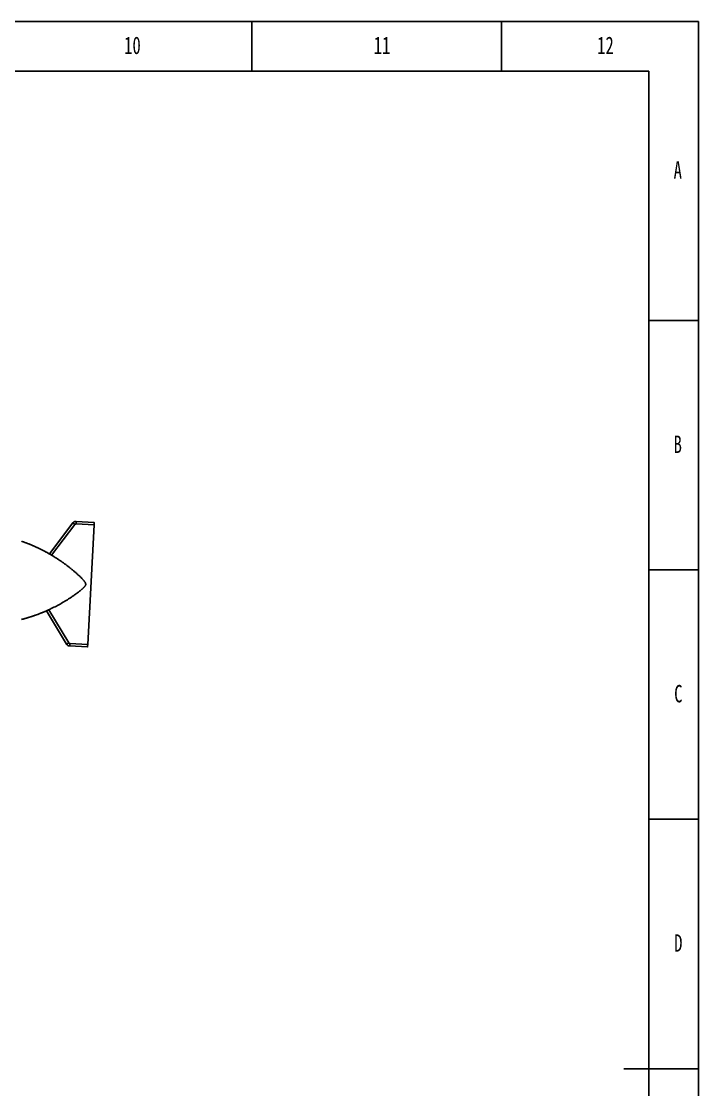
# Model space of a CAD drawing. Header units: millimetres. Extents: x 0 to 594, y 0 to 420.
# Drawn here: x 458.3 to 594, y 205.8 to 420 of the extents above; entities that cross this region are included whole.
import ezdxf

# ---------------------------------------------------------------- set-up
doc = ezdxf.new("R2010")
doc.units = ezdxf.units.MM
doc.layers.add('10', color=7, linetype='Continuous')
doc.layers.add('5', color=7, linetype='Continuous')
doc.styles.add('SLDTEXTSTYLE3', font='TXT', dxfattribs={"width": 0.7})

msp = doc.modelspace()

# ---------------------------------------------------------------- linework, layer by layer
at = {"color": 7, "linetype": 'Continuous', "lineweight": 25}
for p, q in [((468.67, 319.44), (463.95, 313.23)), ((463.95, 313.22), (468.67, 319.44)), ((468.67, 319.44), (468.67, 319.44)), ((472.89, 319.04), (469.29, 319.23)), ((472.9, 319.54), (469.3, 319.73)), ((469.3, 319.73), (469.3, 319.73)), ((469.08, 319.13), (464.39, 312.96)), ((471.64, 295.08), (472.89, 319.04)), ((463.35, 301.8), (467.39, 295.13)), ((467.39, 295.13), (463.35, 301.8)), ((463.82, 302.02), (467.84, 295.39)), ((467.39, 295.13), (467.39, 295.13)), ((467.99, 294.77), (471.59, 294.58)), ((471.59, 294.58), (467.99, 294.77)), ((467.99, 294.77), (467.99, 294.77)), ((468.04, 295.27), (471.64, 295.08)), ((471.59, 294.58), (471.59, 294.58))]:
    msp.add_line(p, q, dxfattribs=at)
at = {"color": 7, "linetype": 'Continuous', "lineweight": 25, "flags": 128}
for points in [[(468.67, 319.44), (468.67, 319.44), (468.67, 319.43), (468.68, 319.43), (468.68, 319.43), (468.69, 319.42), (468.7, 319.42), (468.71, 319.41), (468.72, 319.4), (468.73, 319.39), (468.75, 319.38), (468.76, 319.37), (468.78, 319.36), (468.8, 319.35), (468.81, 319.33), (468.83, 319.32), (468.85, 319.31), (468.87, 319.29), (468.89, 319.27), (468.92, 319.26), (468.94, 319.24), (468.96, 319.22), (468.99, 319.21), (469.01, 319.19), (469.03, 319.17), (469.06, 319.15), (469.08, 319.13)], [(469.3, 319.73), (469.3, 319.73), (469.3, 319.73), (469.31, 319.72), (469.31, 319.72), (469.31, 319.71), (469.31, 319.7), (469.31, 319.69), (469.31, 319.67), (469.31, 319.66), (469.31, 319.64), (469.31, 319.63), (469.31, 319.61), (469.31, 319.59), (469.31, 319.56), (469.31, 319.54), (469.31, 319.52), (469.3, 319.49), (469.3, 319.46), (469.3, 319.44), (469.3, 319.41), (469.3, 319.38), (469.3, 319.35), (469.3, 319.32), (469.3, 319.29), (469.3, 319.26), (469.29, 319.23)], [(472.9, 319.54), (472.9, 319.54), (472.9, 319.54), (472.9, 319.54), (472.9, 319.53), (472.91, 319.52), (472.91, 319.51), (472.91, 319.5), (472.91, 319.49), (472.91, 319.47), (472.91, 319.45), (472.91, 319.44), (472.91, 319.42), (472.91, 319.4), (472.91, 319.38), (472.9, 319.35), (472.9, 319.33), (472.9, 319.3), (472.9, 319.28), (472.9, 319.25), (472.9, 319.22), (472.9, 319.19), (472.9, 319.16), (472.9, 319.13), (472.9, 319.1), (472.89, 319.07), (472.89, 319.04)], [(467.39, 295.13), (467.39, 295.13), (467.4, 295.13), (467.4, 295.13), (467.41, 295.13), (467.42, 295.14), (467.43, 295.14), (467.44, 295.15), (467.45, 295.16), (467.46, 295.16), (467.48, 295.17), (467.49, 295.18), (467.51, 295.19), (467.53, 295.2), (467.55, 295.21), (467.57, 295.23), (467.59, 295.24), (467.61, 295.25), (467.64, 295.27), (467.66, 295.28), (467.69, 295.29), (467.71, 295.31), (467.74, 295.32), (467.76, 295.34), (467.79, 295.35), (467.81, 295.37), (467.84, 295.39)], [(467.99, 294.77), (468, 294.77), (468, 294.77), (468, 294.77), (468, 294.78), (468, 294.79), (468, 294.8), (468, 294.81), (468.01, 294.82), (468.01, 294.84), (468.01, 294.85), (468.01, 294.87), (468.01, 294.89), (468.01, 294.91), (468.02, 294.93), (468.02, 294.96), (468.02, 294.98), (468.02, 295.01), (468.02, 295.03), (468.03, 295.06), (468.03, 295.09), (468.03, 295.12), (468.03, 295.15), (468.03, 295.18), (468.04, 295.21), (468.04, 295.24), (468.04, 295.27)], [(471.64, 295.08), (471.64, 295.05), (471.63, 295.02), (471.63, 294.99), (471.63, 294.96), (471.63, 294.93), (471.63, 294.9), (471.62, 294.87), (471.62, 294.84), (471.62, 294.82), (471.62, 294.79), (471.62, 294.77), (471.62, 294.75), (471.61, 294.72), (471.61, 294.7), (471.61, 294.68), (471.61, 294.67), (471.61, 294.65), (471.6, 294.63), (471.6, 294.62), (471.6, 294.61), (471.6, 294.6), (471.6, 294.59), (471.6, 294.59), (471.6, 294.58), (471.59, 294.58), (471.59, 294.58)]]:
    msp.add_lwpolyline(points, dxfattribs=at)
at = {"color": 7, "linetype": 'Continuous', "lineweight": 25}
for centre, radius, start, end in [((469.26, 318.98), 0.749, 95.2709, 142.8155), ((469.28, 318.98), 0.25, 87.0036, 142.8162), ((469.26, 318.98), 0.749, 86.9982, 95.2668), ((468.03, 295.51), 0.749, 211.1839, 266.9922), ((468.05, 295.51), 0.25, 211.1833, 266.9928)]:
    msp.add_arc(centre, radius, start, end, dxfattribs=at)
for points, knots in [([(469.19, 319.73), (469.19, 319.73), (469.17, 319.73), (469.13, 319.72), (469.1, 319.72), (469.07, 319.71), (469.03, 319.7), (469, 319.69), (468.97, 319.67), (468.94, 319.66), (468.91, 319.64), (468.88, 319.63), (468.85, 319.61), (468.82, 319.59), (468.79, 319.57), (468.77, 319.55), (468.74, 319.52), (468.72, 319.5), (468.69, 319.47), (468.68, 319.45), (468.67, 319.44), (468.67, 319.44)], [0, 0, 0, 0, 0.0424274, 0.0977381, 0.1530488, 0.2083595, 0.2636703, 0.3189812, 0.3742923, 0.4296036, 0.4849152, 0.5402271, 0.5955393, 0.6508519, 0.7061649, 0.7614784, 0.8167923, 0.8721068, 0.9274217, 0.9827372, 1, 1, 1, 1]), ([(463.97, 313.22), (463.91, 313.25), (463.78, 313.32), (463.59, 313.43), (463.39, 313.54), (463.18, 313.65), (462.98, 313.76), (462.78, 313.87), (462.57, 313.97), (462.36, 314.07), (462.16, 314.18), (461.95, 314.28), (461.74, 314.38), (461.53, 314.47), (461.33, 314.57), (461.12, 314.67), (460.9, 314.76), (460.69, 314.85), (460.48, 314.94), (460.27, 315.03), (460.06, 315.12), (459.84, 315.21), (459.63, 315.29), (459.41, 315.37), (459.2, 315.45), (458.98, 315.53), (458.77, 315.61), (458.55, 315.69), (458.41, 315.74), (458.34, 315.76)], [0, 0, 0, 0, 0.032845, 0.070169, 0.107489, 0.144805, 0.182117, 0.219425, 0.256729, 0.294029, 0.331325, 0.368617, 0.405905, 0.44319, 0.48047, 0.517746, 0.555019, 0.592287, 0.629552, 0.666813, 0.70407, 0.741323, 0.778573, 0.815818, 0.85306, 0.890298, 0.927532, 0.964763, 1, 1, 1, 1]), ([(463.82, 302.02), (464.16, 302.18), (464.51, 302.34), (465.18, 302.68), (465.51, 302.85), (466.18, 303.21), (466.51, 303.4), (467.16, 303.78), (467.48, 303.98), (467.96, 304.29), (468.12, 304.39), (468.43, 304.6), (468.59, 304.71), (468.9, 304.93), (469.06, 305.04), (469.29, 305.2), (469.37, 305.26), (469.52, 305.37), (469.6, 305.43), (469.75, 305.55), (469.82, 305.61), (469.97, 305.73), (470.05, 305.78), (470.2, 305.91), (470.27, 305.97), (470.38, 306.06), (470.42, 306.09), (470.49, 306.15), (470.53, 306.18), (470.6, 306.25), (470.63, 306.28), (470.69, 306.33), (470.7, 306.34), (470.74, 306.38), (470.76, 306.39), (470.81, 306.44), (470.84, 306.48), (470.91, 306.55), (470.94, 306.58), (470.99, 306.64), (471, 306.65), (471.03, 306.69), (471.05, 306.71), (471.08, 306.75), (471.09, 306.77), (471.11, 306.8), (471.12, 306.81), (471.13, 306.83), (471.14, 306.84), (471.16, 306.87), (471.17, 306.89), (471.19, 306.93), (471.2, 306.95), (471.21, 306.99), (471.21, 307), (471.22, 307.02), (471.22, 307.02), (471.22, 307.03), (471.22, 307.04), (471.23, 307.07), (471.23, 307.09), (471.23, 307.14), (471.23, 307.17), (471.23, 307.2), (471.23, 307.2), (471.23, 307.21), (471.23, 307.22), (471.22, 307.24), (471.22, 307.25), (471.21, 307.29), (471.21, 307.31), (471.19, 307.34), (471.19, 307.35), (471.18, 307.37), (471.18, 307.38), (471.17, 307.39), (471.17, 307.39), (471.16, 307.42), (471.15, 307.44), (471.12, 307.48), (471.11, 307.5), (471.09, 307.54), (471.07, 307.56), (471.05, 307.6), (471.03, 307.62), (470.99, 307.68), (470.96, 307.72), (470.91, 307.79), (470.87, 307.83), (470.81, 307.9), (470.78, 307.94), (470.74, 307.99), (470.72, 308.01), (470.69, 308.05), (470.67, 308.06), (470.62, 308.12), (470.59, 308.15), (470.53, 308.22), (470.49, 308.26), (470.39, 308.36), (470.33, 308.43), (470.19, 308.56), (470.13, 308.63), (469.99, 308.76), (469.92, 308.83), (469.71, 309.02), (469.57, 309.15), (469.29, 309.41), (469.15, 309.53), (468.86, 309.78), (468.71, 309.9), (468.49, 310.09), (468.42, 310.15), (468.27, 310.27), (468.2, 310.33), (467.83, 310.62), (467.53, 310.85), (466.92, 311.31), (466.61, 311.52), (465.99, 311.95), (465.67, 312.16), (465.04, 312.57), (464.72, 312.76), (464.39, 312.96)], [0, 0, 0, 0, 0.0625, 0.0625, 0.125, 0.125, 0.1875, 0.1875, 0.25, 0.25, 0.28125, 0.28125, 0.3125, 0.3125, 0.34375, 0.34375, 0.359375, 0.359375, 0.375, 0.375, 0.390625, 0.390625, 0.40625, 0.40625, 0.421875, 0.421875, 0.429687, 0.429687, 0.4375, 0.4375, 0.445312, 0.445312, 0.449219, 0.449219, 0.453125, 0.453125, 0.460937, 0.460937, 0.46875, 0.46875, 0.472656, 0.472656, 0.476562, 0.476562, 0.480469, 0.480469, 0.482422, 0.482422, 0.484375, 0.484375, 0.488281, 0.488281, 0.492187, 0.492187, 0.494141, 0.494141, 0.495117, 0.495117, 0.496094, 0.496094, 0.5, 0.5, 0.503906, 0.503906, 0.504883, 0.504883, 0.505859, 0.505859, 0.507812, 0.507812, 0.511719, 0.511719, 0.513672, 0.513672, 0.514648, 0.514648, 0.515625, 0.515625, 0.519531, 0.519531, 0.523437, 0.523437, 0.527344, 0.527344, 0.53125, 0.53125, 0.539062, 0.539062, 0.546875, 0.546875, 0.554687, 0.554687, 0.558594, 0.558594, 0.5625, 0.5625, 0.570312, 0.570312, 0.578125, 0.578125, 0.59375, 0.59375, 0.609375, 0.609375, 0.625, 0.625, 0.65625, 0.65625, 0.6875, 0.6875, 0.71875, 0.71875, 0.734375, 0.734375, 0.75, 0.75, 0.8125, 0.8125, 0.875, 0.875, 0.9375, 0.9375, 1, 1, 1, 1]), ([(463.97, 313.22), (463.97, 313.22), (463.97, 313.21), (463.98, 313.21), (464, 313.2), (464.01, 313.19), (464.03, 313.18), (464.06, 313.16), (464.08, 313.15), (464.11, 313.13), (464.13, 313.11), (464.16, 313.1), (464.2, 313.08), (464.23, 313.06), (464.26, 313.03), (464.3, 313.01), (464.35, 312.98), (464.38, 312.97), (464.39, 312.96)], [0, 0, 0, 0, 0.023211, 0.086441, 0.147887, 0.209333, 0.272563, 0.335793, 0.397246, 0.458699, 0.521934, 0.585169, 0.646689, 0.70821, 0.771505, 0.8348, 0.916893, 1, 1, 1, 1]), ([(458.34, 300.06), (458.35, 300.07), (458.44, 300.09), (458.6, 300.13), (458.82, 300.19), (459.04, 300.25), (459.26, 300.31), (459.48, 300.38), (459.69, 300.44), (459.91, 300.51), (460.13, 300.58), (460.35, 300.65), (460.56, 300.72), (460.78, 300.79), (460.99, 300.87), (461.21, 300.94), (461.42, 301.02), (461.64, 301.1), (461.85, 301.18), (462.06, 301.26), (462.27, 301.35), (462.49, 301.43), (462.7, 301.52), (462.91, 301.6), (463.12, 301.69), (463.27, 301.76), (463.35, 301.8), (463.36, 301.8)], [0, 0, 0, 0, 0.006345, 0.049249, 0.092148, 0.135043, 0.177932, 0.220818, 0.263698, 0.306574, 0.349445, 0.392311, 0.435172, 0.478028, 0.52088, 0.563726, 0.606568, 0.649404, 0.692236, 0.735062, 0.777883, 0.820699, 0.86351, 0.906316, 0.949116, 0.99191, 1, 1, 1, 1]), ([(463.82, 302.02), (463.8, 302.01), (463.77, 302), (463.73, 301.98), (463.68, 301.96), (463.65, 301.94), (463.61, 301.92), (463.58, 301.91), (463.55, 301.89), (463.52, 301.87), (463.49, 301.86), (463.46, 301.85), (463.44, 301.84), (463.42, 301.83), (463.4, 301.82), (463.38, 301.81), (463.37, 301.8), (463.37, 301.8), (463.36, 301.8)], [0, 0, 0, 0, 0.078771, 0.158493, 0.218756, 0.279019, 0.341057, 0.403094, 0.462952, 0.522809, 0.584419, 0.646029, 0.705663, 0.765298, 0.826669, 0.888039, 0.947496, 1, 1, 1, 1]), ([(467.39, 295.13), (467.4, 295.12), (467.41, 295.1), (467.43, 295.07), (467.45, 295.04), (467.47, 295.02), (467.5, 294.99), (467.52, 294.97), (467.55, 294.95), (467.57, 294.92), (467.6, 294.9), (467.63, 294.88), (467.66, 294.87), (467.69, 294.85), (467.72, 294.83), (467.75, 294.82), (467.78, 294.81), (467.82, 294.8), (467.85, 294.79), (467.88, 294.78), (467.92, 294.77), (467.95, 294.77), (467.98, 294.77), (467.99, 294.77), (467.99, 294.77)], [0, 0, 0, 0, 0.042911, 0.090038, 0.137165, 0.184292, 0.231419, 0.278545, 0.325671, 0.372796, 0.419921, 0.467046, 0.51417, 0.561293, 0.608416, 0.655539, 0.702661, 0.749783, 0.796905, 0.844026, 0.891146, 0.938267, 0.985387, 1, 1, 1, 1])]:
    msp.add_open_spline(points, degree=3, knots=knots, dxfattribs=at)
at = {"layer": '5', "color": 7}
for p, q in [((594.01, 420), (0, 420)), ((594.01, 0), (594.01, 420))]:
    msp.add_line(p, q, dxfattribs=at)
at = {"layer": '5'}
for p, q in [((504.5, 420), (504.5, 410)), ((554.5, 420), (554.5, 410)), ((594.01, 360), (584.01, 360)), ((594.01, 310), (584.01, 310)), ((594.01, 260), (584.01, 260))]:
    msp.add_line(p, q, dxfattribs=at)
at = {"layer": '5', "color": 7, "lineweight": 25}
for p, q in [((584.01, 410), (25, 410)), ((584.01, 10), (584.01, 410))]:
    msp.add_line(p, q, dxfattribs=at)
at = {"layer": '5', "lineweight": 25}
msp.add_line((594.01, 210), (579.01, 210), dxfattribs=at)

# ---------------------------------------------------------------- texts
at = {"layer": '10', "char_height": 3.5, "attachment_point": 2, "style": 'SLDTEXTSTYLE3'}
for s, insert in [('10', (480.59, 416.95)), ('11', (530.59, 416.95)), ('12', (575.34, 416.95)), ('A', (589.83, 391.95)), ('B', (589.83, 336.95)), ('C', (589.94, 286.95)), ('D', (589.94, 236.95))]:
    msp.add_mtext(s, dxfattribs=dict(at, insert=insert))

doc.saveas('drawing.dxf')
